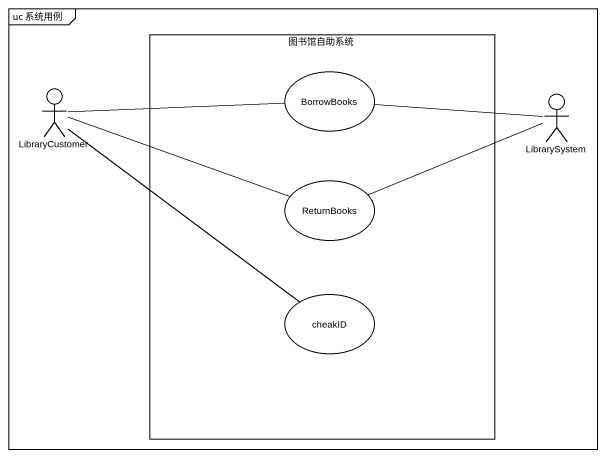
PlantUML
@startuml
mainframe uc 系统用例
rectangle 图书馆自助系统 {
  usecase BorrowBooks
  usecase ReturnBooks
  usecase cheakID
}
actor LibraryCustomer
actor LibrarySystem
LibraryCustomer -right- BorrowBooks
LibraryCustomer -right- ReturnBooks
LibraryCustomer -- cheakID
BorrowBooks -right- LibrarySystem
ReturnBooks -right- LibrarySystem
@enduml
